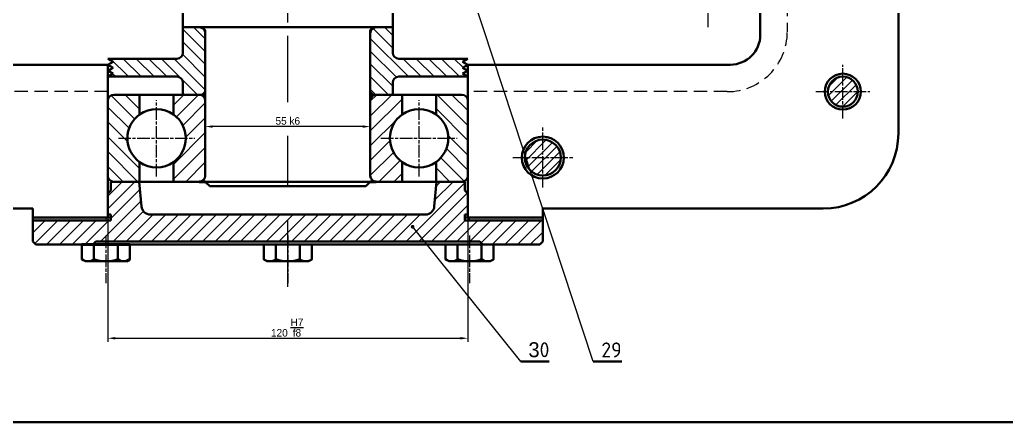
# Model space of a CAD drawing. Header units: millimetres. Extents: x -190 to 12889, y -227 to 3957.
# Drawn here: x 7233 to 7561.8, y 3116 to 3250.3 of the extents above; entities that cross this region are included whole.
import ezdxf

# ---------------------------------------------------------------- set-up
doc = ezdxf.new("R2010")
doc.units = ezdxf.units.MM
doc.header["$LTSCALE"] = 0.7
doc.header["$PDMODE"] = 35
doc.header["$PDSIZE"] = -4
for name, pattern in [('AM_ISO08W050', [18, 12, -1.5, 3, -1.5]), ('AM_ISO08W050x2', [9, 6, -0.75, 1.5, -0.75]), ('CENTER', [50.8, 31.75, -6.35, 6.35, -6.35]), ('HIDDEN', [9.525, 6.35, -3.175])]:
    doc.linetypes.add(name, pattern=pattern)
doc.layers.get('0').update_dxf_attribs({"color": 255})
for name, color, linetype, lineweight in [('AM_0N', 7, 'Continuous', 50), ('AM_7', 4, 'AM_ISO08W050', 25), ('AM_8', 1, 'Continuous', 25), ('CON', 7, 'Continuous', 50), ('khuat', 6, 'HIDDEN', 13), ('manh', 1, 'Continuous', 13), ('net dam', 7, 'Continuous', 40), ('tam', 4, 'CENTER', 13)]:
    doc.layers.add(name, color=color, linetype=linetype, lineweight=lineweight)
doc.dimstyles.new('ISO-25', dxfattribs={"dimtxt": 2.5, "dimasz": 2.5, "dimexe": 1.25, "dimexo": 0.625, "dimtad": 1, "dimtxsty": 'Standard', "dimcen": 2.5, "dimadec": 0, "dimazin": 0, "dimtfac": 1, "dimtmove": 0, "dimatfit": 3, "dimfxl": 1, "dimarcsym": 0})
pattern_1 = [(45, (6426.5805, 2720.5655), (-2.474874, 2.474874), [])]
pattern_2 = [(135, (6426.5805, 2720.5655), (-2.474874, -2.474874), [])]

# ---------------------------------------------------------------- blocks, each defined once
blk = doc.blocks.new('BULONGDAIOC')
for p, q in [((0, 8), (4.95, 8)), ((0, 8), (0, -8)), ((5.6, 6.87), (4.95, 8)), ((5.6, 6.87), (5.6, -6.87)), ((5.6, 6.87), (5.6, -6.87)), ((0, 4), (4.91, 4)), ((0, -4), (4.91, -4)), ((0, -8), (4.95, -8)), ((0.65, -8), (4.95, -8)), ((5.6, -6.87), (4.95, -8))]:
    blk.add_line(p, q)
for centre, radius, start, end in [((2.34, 6), 3.26, 322.1211, 37.8789), ((-6.4, 0), 12, 340.5288, 19.4712), ((2.34, -6), 3.26, 322.1211, 37.8789)]:
    blk.add_arc(centre, radius, start, end)
at = {"layer": 'AM_7', "linetype": 'AM_ISO08W050x2'}
blk.add_line((-3, 0), (12.9, 0), dxfattribs=at)
blk = doc.blocks.new('*D811')
at = {"color": 0, "lineweight": -2, "transparency": 16777216}
for p, q in [((7294.87, 3215.18), (7294.87, 3213.44)), ((7347.37, 3214.69), (7297.37, 3214.69)), ((7349.87, 3215.18), (7349.87, 3213.44))]:
    blk.add_line(p, q, dxfattribs=at)
at = {"color": 0, "transparency": 16777216}
for points in [[(7297.37, 3215.11), (7297.37, 3214.28), (7294.87, 3214.69)], [(7347.37, 3215.11), (7347.37, 3214.28), (7349.87, 3214.69)]]:
    blk.add_solid(points, dxfattribs=at)
at = {"layer": 'Defpoints', "color": 0, "transparency": 16777216}
for p in [(7294.87, 3215.8), (7294.87, 3214.69), (7349.87, 3215.8)]:
    blk.add_point(p, dxfattribs=at)
at = {"color": 0, "transparency": 16777216, "insert": (7322.37, 3216.57), "char_height": 2.5, "attachment_point": 5}
blk.add_mtext('55{}{\\C2; k6}', dxfattribs=at)
blk = doc.blocks.new('*D812')
at = {"color": 0, "lineweight": -2, "transparency": 16777216}
for p, q in [((7262.37, 3190.78), (7262.37, 3142.83)), ((7382.37, 3190.78), (7382.37, 3142.83)), ((7264.87, 3144.08), (7379.87, 3144.08))]:
    blk.add_line(p, q, dxfattribs=at)
at = {"color": 0, "transparency": 16777216}
for points in [[(7264.87, 3144.5), (7264.87, 3143.66), (7262.37, 3144.08)], [(7379.87, 3144.5), (7379.87, 3143.66), (7382.37, 3144.08)]]:
    blk.add_solid(points, dxfattribs=at)
at = {"layer": 'Defpoints', "color": 0, "transparency": 16777216}
for p in [(7262.37, 3191.4), (7382.37, 3191.4), (7382.37, 3144.08)]:
    blk.add_point(p, dxfattribs=at)
at = {"color": 0, "transparency": 16777216, "insert": (7322.16, 3147.62), "char_height": 2.5, "attachment_point": 5}
blk.add_mtext('120{}{\\C2; \\SH7/f8;}', dxfattribs=at)

msp = doc.modelspace()

# ---------------------------------------------------------------- hatches: boundary and pattern name
h = msp.add_hatch(color=1)
h.dxf.hatch_style = 1
h.paths.add_polyline_path([(7092.3728, 3184.3451), (7092.3728, 3183.3436), (7108.4017, 3183.3436), (7108.4017, 3184.3451)])
h.paths.add_polyline_path([(7186.3439, 3184.3451), (7186.3439, 3183.3436), (7202.3728, 3183.3436), (7202.3728, 3184.3451)])
h.paths.add_polyline_path([(7237.3728, 3184.3451), (7237.3728, 3183.3436), (7261.7649, 3183.3436), (7261.7649, 3184.3451)])
h.paths.add_polyline_path([(7382.9807, 3184.3451), (7382.9807, 3183.3436), (7407.3728, 3183.3436), (7407.3728, 3184.3451)])
at = {"layer": 'AM_8'}
h = msp.add_hatch(color=256, dxfattribs=at)
edge = h.paths.add_edge_path(flags=0)
edge.add_arc((7363.9727, 3181.2655), 0.625, 0, 360)
at = {"layer": 'manh'}
h = msp.add_hatch(dxfattribs=at)
h.set_pattern_fill('_USER', color=1, scale=2, angle=45, pattern_type=0)
h.set_pattern_definition([(45, (5239.5146, 2854.2354), (-1.4142136, 1.4142136), [])])
h.paths.add_polyline_path([(7032.3728, 3354.3451), (7032.3728, 3349.3451), (7037.3728, 3349.3451, 0.41421356)])
h.paths.add_polyline_path([(7032.3728, 3354.3451, 0.41421356), (7027.3728, 3349.3451), (7032.3728, 3349.3451)])
h.paths.add_polyline_path([(7032.3728, 3349.3451), (7027.3728, 3349.3451, 0.41421356), (7032.3728, 3344.3451)])
h.paths.add_polyline_path([(7037.3728, 3349.3451), (7032.3728, 3349.3451), (7032.3728, 3344.3451, 0.41421356)])
h.paths.add_polyline_path([(7087.3728, 3377.3451), (7087.3728, 3371.3451), (7093.3728, 3371.3451, 0.41421356)])
h.paths.add_polyline_path([(7087.3728, 3377.3451, 0.41421356), (7081.3728, 3371.3451), (7087.3728, 3371.3451)])
h.paths.add_polyline_path([(7087.3728, 3371.3451), (7081.3728, 3371.3451, 0.41421356), (7087.3728, 3365.3451)])
h.paths.add_polyline_path([(7093.3728, 3371.3451), (7087.3728, 3371.3451), (7087.3728, 3365.3451, 0.41421356)])
h.paths.add_polyline_path([(7219.8728, 3377.3451, 0.41421356), (7213.8728, 3371.3451), (7219.8728, 3371.3451)])
h.paths.add_polyline_path([(7219.8728, 3371.3451), (7213.8728, 3371.3451, 0.41421356), (7219.8728, 3365.3451)])
h.paths.add_polyline_path([(7225.8728, 3371.3451), (7219.8728, 3371.3451), (7219.8728, 3365.3451, 0.41421356)])
h.paths.add_polyline_path([(7219.8728, 3377.3451), (7219.8728, 3371.3451), (7225.8728, 3371.3451, 0.41421356)])
h.paths.add_polyline_path([(7407.3728, 3377.3451), (7407.3728, 3371.3451), (7413.3728, 3371.3451, 0.41421356)])
h.paths.add_polyline_path([(7407.3728, 3377.3451, 0.41421356), (7401.3728, 3371.3451), (7407.3728, 3371.3451)])
h.paths.add_polyline_path([(7407.3728, 3371.3451), (7401.3728, 3371.3451, 0.41421356), (7407.3728, 3365.3451)])
h.paths.add_polyline_path([(7413.3728, 3371.3451), (7407.3728, 3371.3451), (7407.3728, 3365.3451, 0.41421356)])
h.paths.add_polyline_path([(7507.3728, 3354.3451, 0.41421356), (7502.3728, 3349.3451), (7507.3728, 3349.3451)])
h.paths.add_polyline_path([(7507.3728, 3354.3451), (7507.3728, 3349.3451), (7512.3728, 3349.3451, 0.41421356)])
h.paths.add_polyline_path([(7512.3728, 3349.3451), (7507.3728, 3349.3451), (7507.3728, 3344.3451, 0.41421356)])
h.paths.add_polyline_path([(7507.3728, 3349.3451), (7502.3728, 3349.3451, 0.41421356), (7507.3728, 3344.3451)])
h.paths.add_polyline_path([(7507.3728, 3372.3437, 0.41421356), (7504.3728, 3369.3437), (7507.3728, 3369.3437)])
h.paths.add_polyline_path([(7507.3728, 3372.3437), (7507.3728, 3369.3437), (7510.3728, 3369.3437, 0.41421356)])
h.paths.add_polyline_path([(7510.3728, 3369.3437), (7507.3728, 3369.3437), (7507.3728, 3366.3437, 0.41421356)])
h.paths.add_polyline_path([(7507.3728, 3369.3437), (7504.3728, 3369.3437, 0.41421356), (7507.3728, 3366.3437)])
h.paths.add_polyline_path([(7507.3728, 3231.3451, 0.41421356), (7502.3728, 3226.3451), (7507.3728, 3226.3451)])
h.paths.add_polyline_path([(7507.3728, 3231.3451), (7507.3728, 3226.3451), (7512.3728, 3226.3451, 0.41421356)])
h.paths.add_polyline_path([(7512.3728, 3226.3451), (7507.3728, 3226.3451), (7507.3728, 3221.3451, 0.41421356)])
h.paths.add_polyline_path([(7507.3728, 3226.3451), (7502.3728, 3226.3451, 0.41421356), (7507.3728, 3221.3451)])
h.paths.add_polyline_path([(7407.3728, 3210.3451, 0.37620309), (7401.4246, 3205.1318), (7401.6852, 3204.3451), (7407.3728, 3204.3451)])
h.paths.add_polyline_path([(7407.3728, 3204.3451), (7401.6852, 3204.3451), (7403.0705, 3200.163, 0.20259403), (7407.3728, 3198.3451)])
h.paths.add_polyline_path([(7413.3728, 3204.3451), (7407.3728, 3204.3451), (7407.3728, 3198.3451, 0.41421356)])
h.paths.add_polyline_path([(7407.3728, 3210.3451), (7407.3728, 3204.3451), (7413.3728, 3204.3451, 0.41421356)])
h.paths.add_polyline_path([(7401.6852, 3204.3451), (7401.3728, 3204.3451, 0.19523589), (7403.0705, 3200.163)])
h.paths.add_polyline_path([(7219.8728, 3210.3451, 0.41421356), (7213.8728, 3204.3451), (7219.8728, 3204.3451)])
h.paths.add_polyline_path([(7219.8728, 3204.3451), (7213.8728, 3204.3451, 0.41421356), (7219.8728, 3198.3451)])
h.paths.add_polyline_path([(7225.8728, 3204.3451), (7219.8728, 3204.3451), (7219.8728, 3198.3451, 0.41421356)])
h.paths.add_polyline_path([(7219.8728, 3210.3451), (7219.8728, 3204.3451), (7225.8728, 3204.3451, 0.41421356)])
h.paths.add_polyline_path([(7087.3728, 3210.3451), (7087.3728, 3204.3451), (7093.3728, 3204.3451, 0.41421356)])
h.paths.add_polyline_path([(7087.3728, 3210.3451, 0.41421356), (7081.3728, 3204.3451), (7087.3728, 3204.3451)])
h.paths.add_polyline_path([(7087.3728, 3204.3451), (7081.3728, 3204.3451, 0.41421356), (7087.3728, 3198.3451)])
h.paths.add_polyline_path([(7093.3728, 3204.3451), (7087.3728, 3204.3451), (7087.3728, 3198.3451, 0.41421356)])
h.paths.add_polyline_path([(7032.3728, 3209.3451), (7032.3728, 3206.3451), (7035.3728, 3206.3451, 0.41421356)])
h.paths.add_polyline_path([(7032.3728, 3209.3451, 0.41421356), (7029.3728, 3206.3451), (7032.3728, 3206.3451)])
h.paths.add_polyline_path([(7032.3728, 3206.3451), (7031.2242, 3206.3451), (7030.2873, 3204.1886, 0.19456239), (7032.3728, 3203.3451)])
h.paths.add_polyline_path([(7035.3728, 3206.3451), (7032.3728, 3206.3451), (7032.3728, 3203.3451, 0.41421356)])
h.paths.add_polyline_path([(7031.2242, 3206.3451), (7029.3728, 3206.3451, 0.2032696), (7030.2873, 3204.1886)])
h.paths.add_polyline_path([(7032.3728, 3231.3451, 0.41421356), (7027.3728, 3226.3451), (7032.3728, 3226.3451)])
h.paths.add_polyline_path([(7032.3728, 3226.3451), (7027.3728, 3226.3451, 0.41421356), (7032.3728, 3221.3451)])
h.paths.add_polyline_path([(7037.3728, 3226.3451), (7032.3728, 3226.3451), (7032.3728, 3221.3451, 0.41421356)])
h.paths.add_polyline_path([(7032.3728, 3231.3451), (7032.3728, 3226.3451), (7037.3728, 3226.3451, 0.41421356)])
h = msp.add_hatch(dxfattribs=at)
h.set_pattern_fill('_USER', color=1, scale=3, angle=135, style=0, pattern_type=0)
h.set_pattern_definition([(135, (2254.031, 3257.259), (-2.1213203, -2.1213203), [])])
h.paths.add_polyline_path([(7294.8728, 3245.8437, 0.41421356), (7292.8728, 3247.8437), (7287.3728, 3247.8437), (7287.3728, 3239.3451, -0.41421356), (7285.3728, 3237.3451), (7262.3728, 3237.3451), (7264.1049, 3236.3451), (7262.3728, 3235.3451), (7264.1049, 3234.3451), (7262.3728, 3233.3451), (7264.1049, 3232.3451), (7262.3728, 3231.3451), (7285.3728, 3231.3451, -0.41421356), (7287.3728, 3229.3451), (7287.3728, 3225.3036), (7293.8728, 3225.3036), (7294.8728, 3226.3036)])
h.paths.add_polyline_path([(7380.6408, 3234.3451), (7382.3728, 3235.3451), (7380.6408, 3236.3451), (7382.3728, 3237.3451), (7359.3728, 3237.3451, -0.41421356), (7357.3728, 3239.3451), (7357.3728, 3247.8437), (7351.8728, 3247.8437, 0.41421356), (7349.8728, 3245.8437), (7349.8728, 3226.3036), (7350.8728, 3225.3036), (7357.3728, 3225.3036), (7357.3728, 3229.3451, -0.41421356), (7359.3728, 3231.3451), (7382.3728, 3231.3451), (7380.6408, 3232.3451), (7382.3728, 3233.3451)])
h = msp.add_hatch(dxfattribs=at)
h.set_pattern_fill('_U', color=256, scale=3.5, angle=135, style=0, pattern_type=0)
h.set_pattern_definition(pattern_2)
edge = h.paths.add_edge_path()
edge.add_line((7272.9678, 3196.3036), (7264.3728, 3196.3036))
edge.add_arc((7264.3728, 3198.3036), 2, 180, 270, ccw=False)
edge.add_line((7262.3728, 3198.3036), (7262.3728, 3223.3036))
edge.add_arc((7264.3728, 3223.3036), 2, 90, 180, ccw=False)
edge.add_line((7264.3728, 3225.3036), (7272.9678, 3225.3036))
edge.add_line((7272.9678, 3225.3036), (7272.9678, 3218.7341))
edge.add_arc((7278.6228, 3210.8036), 9.7403, 125.491388, 234.508612)
edge.add_line((7272.9678, 3202.873), (7272.9678, 3196.3036))
h = msp.add_hatch(dxfattribs=at)
h.set_pattern_fill('_U', color=256, scale=3.5, angle=45, style=0, pattern_type=0)
h.set_pattern_definition(pattern_1)
edge = h.paths.add_edge_path()
edge.add_line((7284.2778, 3225.3036), (7292.8728, 3225.3036))
edge.add_arc((7292.8728, 3223.3036), 2, 0, 90, ccw=False)
edge.add_line((7294.8728, 3223.3036), (7294.8728, 3198.3036))
edge.add_arc((7292.8728, 3198.3036), 2, 270, 360, ccw=False)
edge.add_line((7292.8728, 3196.3036), (7284.2778, 3196.3036))
edge.add_line((7284.2778, 3196.3036), (7284.2778, 3202.873))
edge.add_arc((7278.6228, 3210.8036), 9.7403, 305.491388, 414.508612)
edge.add_line((7284.2778, 3218.7341), (7284.2778, 3225.3036))
h = msp.add_hatch(dxfattribs=at)
h.set_pattern_fill('_U', color=256, scale=3.5, angle=45, style=0, pattern_type=0)
h.set_pattern_definition(pattern_1)
edge = h.paths.add_edge_path()
edge.add_line((7360.4678, 3196.3036), (7351.8728, 3196.3036))
edge.add_arc((7351.8728, 3198.3036), 2, 180, 270, ccw=False)
edge.add_line((7349.8728, 3198.3036), (7349.8728, 3223.3036))
edge.add_arc((7351.8728, 3223.3036), 2, 90, 180, ccw=False)
edge.add_line((7351.8728, 3225.3036), (7360.4678, 3225.3036))
edge.add_line((7360.4678, 3225.3036), (7360.4678, 3218.7341))
edge.add_arc((7366.1228, 3210.8036), 9.7403, 125.491388, 234.508612)
edge.add_line((7360.4678, 3202.873), (7360.4678, 3196.3036))
h = msp.add_hatch(dxfattribs=at)
h.set_pattern_fill('_U', color=256, scale=3.5, angle=135, style=0, pattern_type=0)
h.set_pattern_definition(pattern_2)
edge = h.paths.add_edge_path()
edge.add_line((7371.7778, 3225.3036), (7380.3728, 3225.3036))
edge.add_arc((7380.3728, 3223.3036), 2, 0, 90, ccw=False)
edge.add_line((7382.3728, 3223.3036), (7382.3728, 3198.3036))
edge.add_arc((7380.3728, 3198.3036), 2, 270, 360, ccw=False)
edge.add_line((7380.3728, 3196.3036), (7371.7778, 3196.3036))
edge.add_line((7371.7778, 3196.3036), (7371.7778, 3202.873))
edge.add_arc((7366.1228, 3210.8036), 9.7403, 305.491388, 414.508612)
edge.add_line((7371.7778, 3218.7341), (7371.7778, 3225.3036))
h = msp.add_hatch(dxfattribs=at)
h.set_pattern_fill('_U', color=1, scale=3, angle=45, pattern_type=0)
h.set_pattern_definition([(45, (6426.5805, 2720.5655), (-2.12132, 2.12132), [])])
edge = h.paths.add_edge_path()
edge.add_line((7322.3728, 3185.3436), (7276.572, 3185.3436))
edge.add_arc((7276.572, 3188.3413), 2.9978, 185, 270, ccw=False)
edge.add_line((7273.5856, 3188.0801), (7272.8662, 3196.3036))
edge.add_line((7272.8662, 3196.3036), (7263.3728, 3196.3036))
edge.add_line((7263.3728, 3196.3036), (7263.3728, 3193.3436))
edge.add_line((7263.3728, 3193.3436), (7262.3728, 3192.3436))
edge.add_line((7262.3728, 3192.3436), (7262.3728, 3185.3436))
edge.add_line((7262.3728, 3185.3436), (7263.3728, 3185.3436))
edge.add_line((7263.3728, 3185.3436), (7263.3728, 3183.3436))
edge.add_line((7263.3728, 3183.3436), (7237.3728, 3183.3436))
edge.add_line((7237.3728, 3183.3436), (7237.3728, 3176.3436))
edge.add_line((7237.3728, 3176.3436), (7238.3728, 3175.3436))
edge.add_line((7238.3728, 3175.3436), (7257.3728, 3175.3436))
edge.add_line((7257.3728, 3175.3436), (7258.3728, 3176.3436))
edge.add_line((7258.3728, 3176.3436), (7322.3728, 3176.3436))
edge.add_line((7322.3728, 3176.3436), (7322.3728, 3178.3436))
edge.add_line((7322.3728, 3178.3436), (7322.3728, 3185.3436))
edge = h.paths.add_edge_path()
edge.add_line((7407.3728, 3183.3436), (7381.3728, 3183.3436))
edge.add_line((7381.3728, 3183.3436), (7381.3728, 3185.3436))
edge.add_line((7381.3728, 3185.3436), (7382.3728, 3185.3436))
edge.add_line((7382.3728, 3185.3436), (7382.3728, 3192.3436))
edge.add_line((7382.3728, 3192.3436), (7381.3728, 3193.3436))
edge.add_line((7381.3728, 3193.3436), (7381.3728, 3196.3036))
edge.add_line((7381.3728, 3196.3036), (7371.9275, 3196.3036))
edge.add_line((7371.9275, 3196.3036), (7371.2081, 3188.0801))
edge.add_arc((7368.2217, 3188.3413), 2.9978, 270, 355, ccw=False)
edge.add_line((7368.2217, 3185.3436), (7322.3728, 3185.3436))
edge.add_line((7322.3728, 3185.3436), (7322.3728, 3176.3436))
edge.add_line((7322.3728, 3176.3436), (7386.3728, 3176.3436))
edge.add_line((7386.3728, 3176.3436), (7387.3728, 3175.3436))
edge.add_line((7387.3728, 3175.3436), (7389.352, 3175.3436))
edge.add_line((7389.352, 3175.3436), (7406.3728, 3175.3436))
edge.add_line((7406.3728, 3175.3436), (7407.3728, 3176.3436))
edge.add_line((7407.3728, 3176.3436), (7407.3728, 3183.3436))

# ---------------------------------------------------------------- linework, layer by layer
for points in [[(7237.3728, 3184.3451), (7261.7649, 3184.3451), (7261.7649, 3183.3436), (7237.3728, 3183.3436)], [(7382.9807, 3184.3451), (7407.3728, 3184.3451), (7407.3728, 3183.3436), (7382.9807, 3183.3436)]]:
    msp.add_lwpolyline(points, close=True)
at = {"layer": 'AM_0N'}
for p, q in [((7292.8728, 3196.3036), (7294.8728, 3196.3036)), ((7349.8728, 3196.3036), (7351.8728, 3196.3036))]:
    msp.add_line(p, q, dxfattribs=at)
at = {"layer": 'AM_7', "linetype": 'AM_ISO08W050x2'}
msp.add_line((7261.7649, 3178.3436), (7261.7649, 3162.4444), dxfattribs=at)
at = {"layer": 'AM_8'}
for p, q in [((7424.2016, 3136.3709), (7375.6651, 3283.4008)), ((7400.0084, 3136.3709), (7363.9362, 3181.4007))]:
    msp.add_line(p, q, dxfattribs=at)
at = {"layer": 'CON'}
for p, q in [((7262.3728, 3192.3436), (7262.3728, 3192.3436)), ((7382.3728, 3192.3436), (7382.3728, 3192.3436)), ((7269.7649, 3175.3436), (7253.7649, 3175.3436)), ((7387.3728, 3175.3436), (7387.3728, 3175.3436)), ((7268.6378, 3169.7436), (7269.7649, 3170.3944))]:
    msp.add_line(p, q, dxfattribs=at)
at = {"layer": 'khuat'}
msp.add_lwpolyline([(7382.3728, 3349.3451), (7468.8728, 3349.3451, -0.41421356), (7488.8728, 3329.3451), (7488.8728, 3246.3451, -0.41421356), (7468.8728, 3226.3451), (7382.3728, 3226.3451)], format="xyb", dxfattribs=at)
msp.add_lwpolyline([(7262.3728, 3226.3451), (7183.3728, 3226.3451)], dxfattribs=at)
at = {"layer": 'net dam'}
for p, q in [((7287.3728, 3247.8437), (7287.3728, 3252.8437)), ((7357.3728, 3252.8437), (7357.3728, 3247.8437)), ((7287.3728, 3247.8437), (7357.3728, 3247.8437)), ((7287.3728, 3239.3451), (7287.3728, 3247.8437)), ((7293.8728, 3247.8437), (7294.8728, 3246.8437)), ((7294.8728, 3223.3036), (7294.8728, 3246.8437)), ((7350.8728, 3247.8437), (7349.8728, 3246.8437)), ((7349.8728, 3246.8437), (7349.8728, 3223.3036)), ((7357.3728, 3239.3451), (7357.3728, 3247.8437)), ((7285.3728, 3237.3451), (7262.3728, 3237.3451)), ((7264.1049, 3236.3451), (7262.3728, 3237.3451)), ((7264.1049, 3236.3451), (7262.3728, 3235.3451)), ((7382.3728, 3237.3451), (7359.3728, 3237.3451)), ((7380.6408, 3236.3451), (7382.3728, 3237.3451)), ((7380.6408, 3236.3451), (7382.3728, 3235.3451)), ((7262.3728, 3235.3451), (7262.3728, 3184.3451)), ((7264.1049, 3234.3451), (7262.3728, 3235.3451)), ((7264.1049, 3234.3451), (7262.3728, 3233.3451)), ((7264.1049, 3232.3451), (7262.3728, 3233.3451)), ((7380.6408, 3234.3451), (7382.3728, 3235.3451)), ((7380.6408, 3234.3451), (7382.3728, 3233.3451)), ((7380.6408, 3232.3451), (7382.3728, 3233.3451)), ((7382.3728, 3235.3451), (7382.3728, 3184.3451)), ((7264.1049, 3232.3451), (7262.3728, 3231.3451)), ((7285.3728, 3231.3451), (7262.3728, 3231.3451)), ((7287.3728, 3225.3036), (7287.3728, 3229.3451)), ((7357.3728, 3225.3036), (7357.3728, 3229.3451)), ((7382.3728, 3231.3451), (7359.3728, 3231.3451)), ((7380.6408, 3232.3451), (7382.3728, 3231.3451)), ((7293.8728, 3225.3036), (7294.8728, 3226.3036)), ((7350.8728, 3225.3036), (7349.8728, 3226.3036)), ((7264.3728, 3225.3036), (7292.8728, 3225.3036)), ((7272.9678, 3225.3036), (7272.9678, 3218.7341)), ((7284.2778, 3225.3036), (7284.2778, 3218.7341)), ((7292.8728, 3225.3036), (7294.8728, 3225.3036)), ((7294.8728, 3223.3036), (7294.8728, 3198.3036)), ((7349.8728, 3225.3036), (7351.8728, 3225.3036)), ((7349.8728, 3198.3036), (7349.8728, 3223.3036)), ((7360.4678, 3225.3036), (7351.8728, 3225.3036)), ((7360.4678, 3225.3036), (7371.7778, 3225.3036)), ((7360.4678, 3225.3036), (7360.4678, 3218.7341)), ((7380.3728, 3225.3036), (7371.7778, 3225.3036)), ((7371.7778, 3225.3036), (7371.7778, 3218.7341)), ((7272.9678, 3202.873), (7272.9678, 3196.3036)), ((7284.2778, 3202.873), (7284.2778, 3196.3036)), ((7360.4678, 3202.873), (7360.4678, 3196.3036)), ((7371.7778, 3202.873), (7371.7778, 3196.3036)), ((7263.3728, 3193.3436), (7263.3728, 3196.3036)), ((7264.3728, 3196.3036), (7263.3728, 3196.3036)), ((7272.9678, 3196.3036), (7264.3728, 3196.3036)), ((7272.8662, 3196.3036), (7273.5856, 3188.0801)), ((7272.9678, 3196.3036), (7284.2778, 3196.3036)), ((7292.8728, 3196.3036), (7284.2778, 3196.3036)), ((7296.3728, 3194.8036), (7294.8728, 3196.3036)), ((7294.8728, 3196.3036), (7349.8728, 3196.3036)), ((7349.8728, 3196.3036), (7348.3728, 3194.8036)), ((7351.8728, 3196.3036), (7360.4678, 3196.3036)), ((7360.4678, 3196.3036), (7371.7778, 3196.3036)), ((7371.9275, 3196.3036), (7371.2081, 3188.0801)), ((7371.7778, 3196.3036), (7380.3728, 3196.3036)), ((7380.3728, 3196.3036), (7381.3728, 3196.3036)), ((7381.3728, 3193.3436), (7381.3728, 3196.3036)), ((7262.3728, 3192.3436), (7263.3728, 3193.3436)), ((7348.3728, 3194.8036), (7296.3728, 3194.8036)), ((7382.3728, 3192.3436), (7381.3728, 3193.3436)), ((7382.3728, 3185.3436), (7382.3728, 3192.3436)), ((7237.3728, 3187.3451), (7237.3728, 3184.3451)), ((7407.3728, 3187.3451), (7407.3728, 3184.3451)), ((7237.3728, 3184.3451), (7263.3728, 3184.3451)), ((7237.3728, 3184.3451), (7237.3728, 3183.3436)), ((7237.3728, 3176.3436), (7237.3728, 3183.3436)), ((7237.3728, 3183.3436), (7263.3728, 3183.3436)), ((7262.3728, 3185.3436), (7263.3728, 3185.3436)), ((7263.3728, 3183.3436), (7263.3728, 3185.3436)), ((7263.3728, 3183.3436), (7263.3728, 3185.3436)), ((7368.2217, 3185.3436), (7276.572, 3185.3436)), ((7381.3728, 3183.3436), (7381.3728, 3185.3436)), ((7382.3728, 3185.3436), (7381.3728, 3185.3436)), ((7407.3728, 3184.3451), (7381.3728, 3184.3451)), ((7407.3728, 3183.3436), (7381.3728, 3183.3436)), ((7407.3728, 3184.3451), (7407.3728, 3183.3436)), ((7407.3728, 3176.3436), (7407.3728, 3183.3436)), ((7237.3728, 3176.3436), (7238.3728, 3175.3436)), ((7406.3728, 3175.3436), (7238.3728, 3175.3436)), ((7253.7649, 3175.3436), (7253.7649, 3170.3944)), ((7253.7649, 3174.6928), (7253.7649, 3170.3944)), ((7258.3728, 3176.3436), (7257.3728, 3175.3436)), ((7257.7649, 3175.3436), (7257.7649, 3170.4299)), ((7386.3728, 3176.3436), (7258.3728, 3176.3436)), ((7265.7649, 3175.3436), (7265.7649, 3170.4299)), ((7269.7649, 3175.3436), (7269.7649, 3170.3944)), ((7386.3728, 3176.3436), (7387.3728, 3175.3436)), ((7406.3728, 3175.3436), (7407.3728, 3176.3436)), ((7254.8921, 3169.7436), (7253.7649, 3170.3944)), ((7268.6378, 3169.7436), (7254.8921, 3169.7436)), ((7268.6378, 3169.7436), (7254.8921, 3169.7436)), ((7400.0084, 3136.3709), (7409.5084, 3136.3709)), ((7424.2016, 3136.3709), (7433.7016, 3136.3709)), ((6902.9903, 3116.0433), (8091.9903, 3116.0433))]:
    msp.add_line(p, q, dxfattribs=at)
for points in [[(7407.3728, 3388.3451), (7500.8728, 3388.3451, -0.41421356), (7525.8728, 3363.3451), (7525.8728, 3212.3451, -0.41421356), (7500.8728, 3187.3451), (7407.3728, 3187.3451)], [(7382.3728, 3340.3451), (7469.8728, 3340.3451, -0.41421356), (7479.8728, 3330.3451), (7479.8728, 3245.3451, -0.41421356), (7469.8728, 3235.3451), (7382.3728, 3235.3451)]]:
    msp.add_lwpolyline(points, format="xyb", dxfattribs=at)
for points in [[(7262.3728, 3235.3451), (7183.3728, 3235.3451)], [(7237.3728, 3187.3451), (7202.3728, 3187.3451)]]:
    msp.add_lwpolyline(points, dxfattribs=at)
for centre, radius in [((7507.3728, 3226.3451), 6), ((7507.3728, 3226.3451), 5), ((7407.3728, 3204.3451), 7), ((7407.3728, 3204.3451), 6)]:
    msp.add_circle(centre, radius, dxfattribs=at)
for centre, radius, start, end in [((7292.8728, 3245.8437), 2, 0, 90), ((7351.8728, 3245.8437), 2, 90, 180), ((7285.3728, 3239.3451), 2, 270, 0), ((7359.3728, 3239.3451), 2, 180, 270), ((7285.3728, 3229.3451), 2, 0, 90), ((7359.3728, 3229.3451), 2, 90, 180), ((7264.3728, 3223.3036), 2, 90, 180), ((7292.8728, 3223.3036), 2, 0, 90), ((7351.8728, 3223.3036), 2, 90, 180), ((7380.3728, 3223.3036), 2, 0, 90), ((7278.6228, 3210.8036), 9.7402, 54.508612, 125.491388), ((7366.1228, 3210.8036), 9.7402, 54.508612, 125.491388), ((7278.6228, 3210.8036), 9.7402, 125.491388, 234.508612), ((7278.6228, 3210.8036), 9.7402, 305.491388, 54.508612), ((7366.1228, 3210.8036), 9.7402, 125.491388, 234.508612), ((7366.1228, 3210.8036), 9.7402, 305.491388, 54.508612), ((7278.6228, 3210.8036), 9.7402, 234.508612, 305.491388), ((7366.1228, 3210.8036), 9.7402, 234.508612, 305.491388), ((7264.3728, 3198.3036), 2, 180, 270), ((7292.8728, 3198.3036), 2, 270, 0), ((7351.8728, 3198.3036), 2, 180, 270), ((7380.3728, 3198.3036), 2, 270, 0), ((7276.572, 3188.3413), 2.9978, 185, 270), ((7368.2217, 3188.3413), 2.9978, 270, 355), ((7255.7649, 3173.0009), 3.2574, 232.121121, 307.878879), ((7261.7649, 3181.7436), 12, 250.528779, 289.471221), ((7267.7649, 3173.0009), 3.2574, 232.121121, 307.878879)]:
    msp.add_arc(centre, radius, start, end, dxfattribs=at)
at = {"layer": 'tam'}
for p, q in [((7322.3796, 3222.7896), (7322.3946, 3358.9636)), ((7462.3728, 3327.8466), (7462.3728, 3247.8437)), ((7322.3765, 3194.8036), (7322.3784, 3211.6228)), ((7322.3728, 3161.2291), (7322.3755, 3185.3436))]:
    msp.add_line(p, q, dxfattribs=at)
at = {"layer": 'tam', "linetype": 'AM_ISO08W050x2'}
for p, q in [((7507.3728, 3217.3451), (7507.3728, 3235.3451)), ((7498.3728, 3226.3451), (7516.3728, 3226.3451)), ((7278.6228, 3198.0633), (7278.6228, 3223.5438)), ((7366.1228, 3198.0633), (7366.1228, 3223.5438)), ((7407.3728, 3194.3451), (7407.3728, 3214.3451)), ((7265.8826, 3210.8036), (7291.3631, 3210.8036)), ((7353.3826, 3210.8036), (7378.8631, 3210.8036)), ((7397.3728, 3204.3451), (7417.3728, 3204.3451))]:
    msp.add_line(p, q, dxfattribs=at)

# ---------------------------------------------------------------- block references
at = {"layer": 'net dam', "rotation": 270}
for p in [(7322.3728, 3175.3436), (7382.9807, 3175.3436)]:
    msp.add_blockref('BULONGDAIOC', p, dxfattribs=at)

# ---------------------------------------------------------------- texts
at = {"layer": 'net dam', "color": 7, "char_height": 5, "attachment_point": 8}
for s, insert in [('3{\\fTCVN 7284|b0|i0|c163|p34;0}', (7406.0709, 3137.6834)), ('{\\fTCVN 7284|b0|i0|c163|p34;29}', (7430.2641, 3137.6834))]:
    msp.add_mtext(s, dxfattribs=dict(at, insert=insert))

# ---------------------------------------------------------------- dimensions: what is measured, and where the dimension line sits
dim = msp.add_linear_dim(base=(7294.8728, 3214.6927), p1=(7349.8728, 3215.8049), p2=(7294.8728, 3215.8049), text='<>{}{\\C2; k6}', dimstyle='ISO-25', override={"dimtp": 0, "dimtm": 0, "dimtdec": 3, "dimtzin": 8})
dim.commit()
dim.dimension.update_dxf_attribs({"geometry": '*D811', "text_midpoint": (7322.3728, 3216.5677)})
dim = msp.add_linear_dim(base=(7382.3728, 3144.0795), p1=(7262.3728, 3191.4035), p2=(7382.3728, 3191.4035), text='<>{}{\\C2; \\SH7/f8;}', dimstyle='ISO-25', override={"dimtdec": 3})
dim.commit()
dim.dimension.update_dxf_attribs({"geometry": '*D812', "text_midpoint": (7322.163, 3144.0795), "dimtype": 160})

doc.saveas('drawing.dxf')
